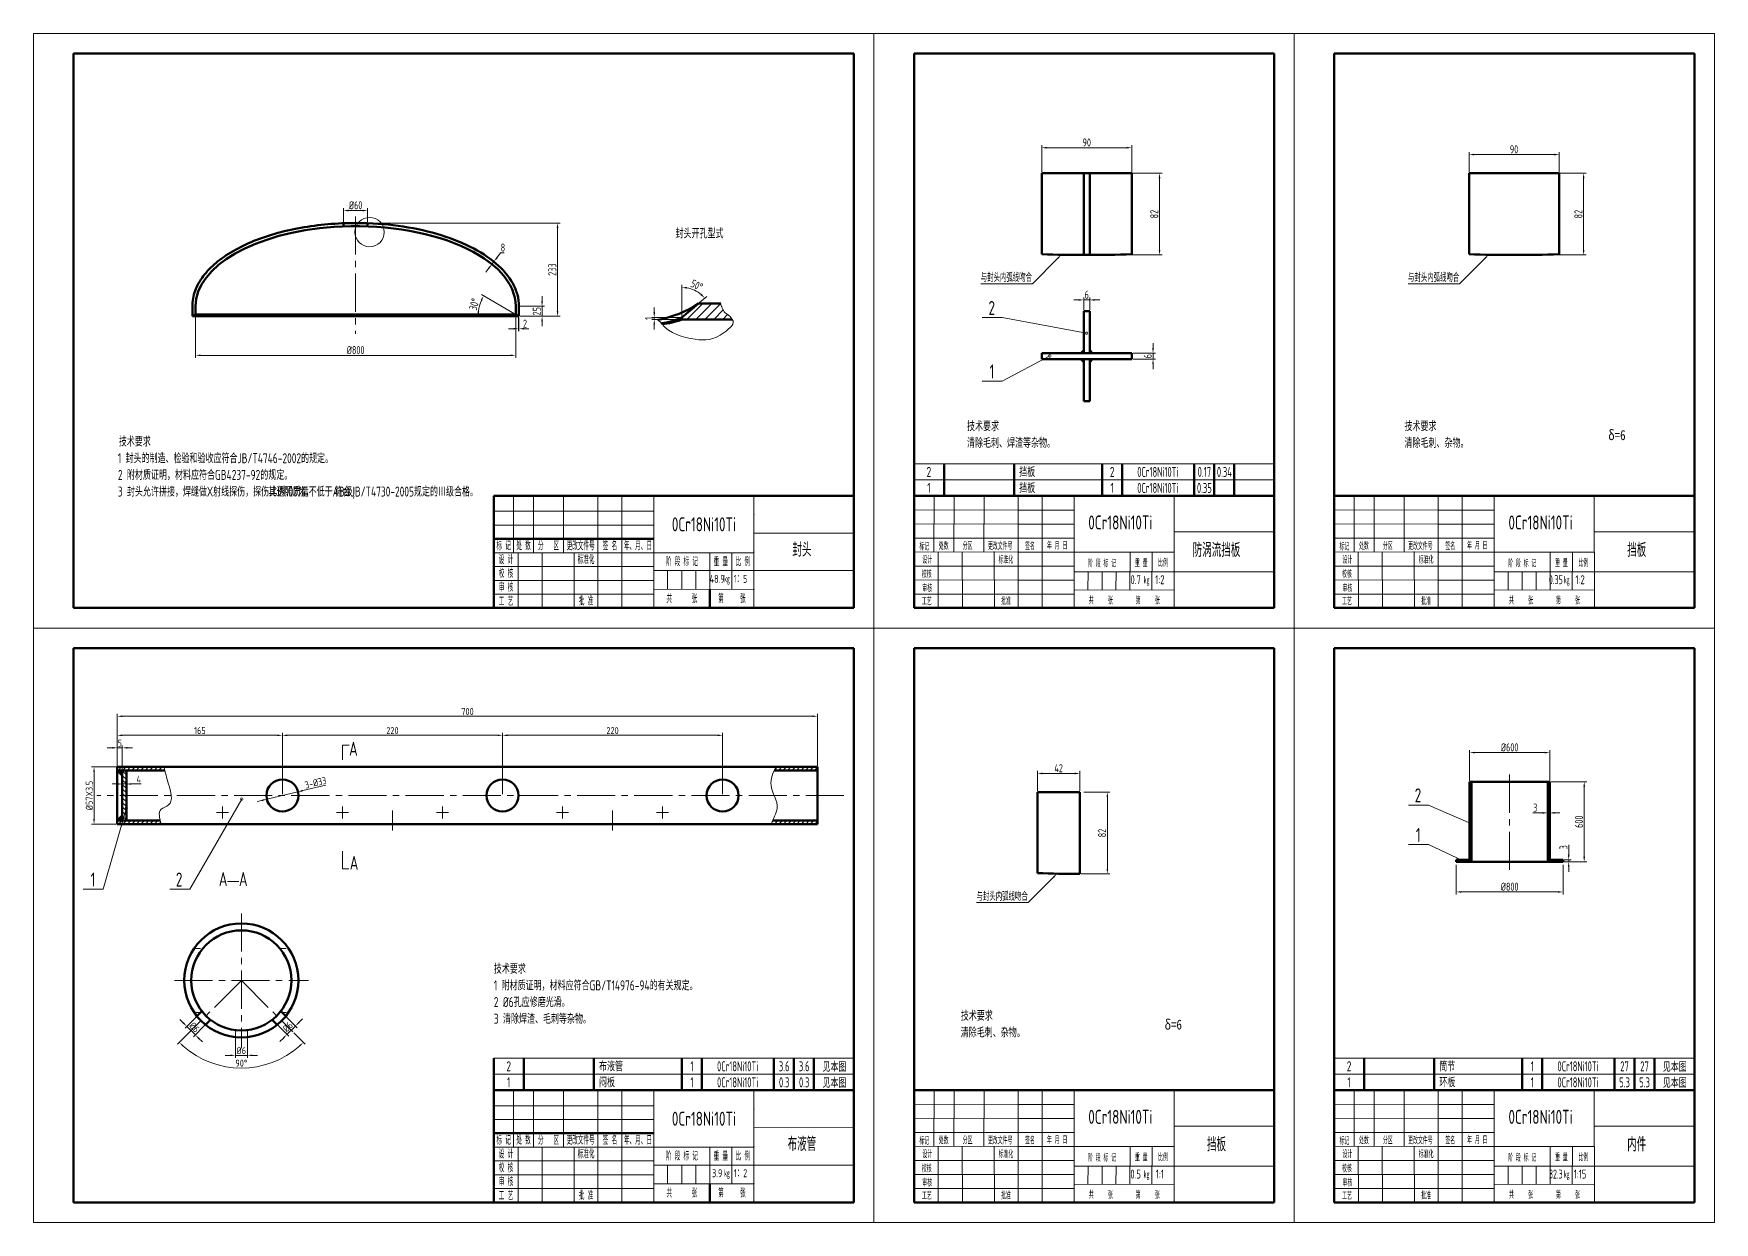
# Model space of a CAD drawing. Header units: millimetres. Extents: x -4783 to 11684, y 6425 to 68023.
# Drawn here: x -1483 to -643, y 7421 to 8015 of the extents above; entities that cross this region are included whole.
import ezdxf
from ezdxf.enums import TextEntityAlignment as Align

# ---------------------------------------------------------------- set-up
doc = ezdxf.new("R2010")
doc.units = ezdxf.units.MM
doc.linetypes.add('CENTER2', pattern=[28.575, 19.05, -3.175, 3.175, -3.175])
doc.linetypes.add('HIDDEN2', pattern=[4.7625, 3.175, -1.5875])
for name, color, linetype, lineweight in [('中心线', 1, 'CENTER2', 15), ('剖面线', 2, 'Continuous', 20), ('尺寸线', 3, 'Continuous', 15), ('细实线', 2, 'Continuous', 15), ('虚线', 5, 'HIDDEN2', 15), ('轮廓', 6, 'Continuous', 50), ('轮廓线', 7, 'Continuous', 50)]:
    doc.layers.add(name, color=color, linetype=linetype, lineweight=lineweight)
doc.styles.add('工程字', font='gbenor.shx', dxfattribs={"width": 0.8, "bigfont": 'gbcbig.shx'})
doc.styles.add('文字3.5', font='SimSun.ttf', dxfattribs={"width": 0.5, "height": 3.5})
doc.styles.add('文字4.0', font='SimSun.ttf', dxfattribs={"width": 0.5, "height": 4})
doc.styles.add('文字5.0', font='SimSun.ttf', dxfattribs={"width": 0.5, "height": 5})

# ---------------------------------------------------------------- blocks, each defined once
blk = doc.blocks.new('A3')
at = {"layer": '细实线'}
for p, q in [((-420, 297), (-420, 0)), ((-420, 297), (0, 297)), ((0, 297), (0, 0)), ((-180.15, 66), (-180.15, 37.6)), ((-170.15, 66), (-170.15, 37.6)), ((-155.23, 37.6), (-155.23, 66)), ((-137.99, 66), (-137.99, 10)), ((-126, 66), (-126, 10)), ((-109.99, 66), (-109.98, 10)), ((-59.99, 66), (-59.98, 10)), ((-190, 58.3), (-109.99, 58.3)), ((-190, 51.4), (-109.99, 51.4)), ((-10, 47.33), (-59.99, 47.32)), ((-190, 37.6), (-59.98, 37.6)), ((-177.82, 37.6), (-177.82, 10)), ((-165.82, 37.6), (-165.82, 10)), ((-149.82, 37.6), (-149.82, 10)), ((-82.07, 37.6), (-82.07, 19.33)), ((-71.07, 37.6), (-71.07, 19.33)), ((-190, 30.7), (-109.98, 30.7)), ((-59.98, 28.67), (-109.98, 28.66)), ((-103.12, 28.66), (-103.12, 19.33)), ((-96.01, 28.66), (-96.01, 19.33)), ((-89.12, 28.66), (-89.12, 19.33)), ((-10, 28.67), (-59.98, 28.67)), ((-190, 23.8), (-109.98, 23.8)), ((-190, 16.9), (-109.98, 16.9)), ((-59.98, 19.33), (-109.98, 19.32)), ((0, 0), (-420, 0))]:
    blk.add_line(p, q, dxfattribs=at)
for p in [(-59.99, 56.67), (-59.99, 47.33), (-10, 47.33), (-59.98, 38), (-59.98, 28.67), (-10, 28.67), (-59.98, 19.33)]:
    blk.add_point(p, dxfattribs=at)
at = {"layer": '轮廓'}
for p, q in [((-190, 66), (-10, 66)), ((-190, 66), (-190, 10)), ((-10, 10), (-10, 66)), ((-190, 44.5), (-109.98, 44.5)), ((-190, 10), (-10, 10))]:
    blk.add_line(p, q, dxfattribs=at)
at = {"layer": '轮廓线'}
for p, q in [((-400, 287), (-400, 10)), ((-400, 287), (-10, 287)), ((-10, 287), (-10, 10)), ((-82.07, 19.33), (-82.07, 10)), ((-10, 10), (-400, 10))]:
    blk.add_line(p, q, dxfattribs=at)
at = {"layer": '细实线', "linetype": 'Continuous', "style": '工程字', "width": 0.8}
for tag, height, p in [('1', 7, (-36.02, 35.64)), ('3', 4, (-78.37, 22.56)), ('4', 4, (-66.7, 22.56)), ('2', 7, (-36.02, 17.15))]:
    blk.add_attdef(tag, text='', height=height, dxfattribs=at).set_placement(p, align=Align.CENTER)
at = {"layer": '轮廓', "char_height": 4, "attachment_point": 5, "style": '文字4.0'}
for s, insert, width in [('标 记', (-185.08, 41.05), 9.8461), ('处 数', (-175.15, 41.05), 10), ('分   区', (-162.69, 41.05), 14.9286), ('更改文件号', (-146.61, 41.05), 17.2367), ('签 名', (-131.99, 41.05), 11.9886), ('年、月、日', (-117.99, 41.05), 16.0167), ('设 计', (-183.91, 34.15), 12.181), ('标准化', (-143.9, 34.15), 11.8301), ('阶 段 标 记', (-96.03, 33.13), 27.9116), ('重 量', (-76.57, 33.13), 11.0002), ('比 例', (-65.53, 33.13), 11.0898), ('校 核', (-183.91, 27.25), 12.181), ('审 核', (-183.91, 20.35), 12.181), ('共      张', (-96.03, 14.66), 27.9082), ('工 艺', (-183.91, 13.45), 12.181), ('批 准', (-143.9, 13.45), 11.8301)]:
    blk.add_mtext(s, dxfattribs=dict(at, insert=insert, width=width))
at = {"layer": '轮廓线', "attachment_point": 5}
for s, insert, char_height, width, style in [('kg', (-73.5, 24), 3.5, 4.8652, '文字3.5'), ('第     张', (-71.02, 14.66), 4, 22.0936, '文字4.0')]:
    blk.add_mtext(s, dxfattribs=dict(at, insert=insert, char_height=char_height, width=width, style=style))
blk = doc.blocks.new('明细表格')
at = {"layer": '细实线'}
for p, q in [((0, 8), (180, 8)), ((180, 0), (0, 0))]:
    blk.add_line(p, q, dxfattribs=at)
at = {"layer": '轮廓'}
for p, q in [((0, 0), (0, 8)), ((15, 0), (15, 8)), ((50, 0), (50, 8)), ((94, 0), (94, 8)), ((104, 0), (104, 8)), ((140, 0), (140, 8)), ((150, 0), (150, 8)), ((160, 0), (160, 8)), ((180, 8), (180, 0))]:
    blk.add_line(p, q, dxfattribs=at)
at = {"layer": '细实线', "color": 2, "style": '工程字'}
for tag, width, p in [('8', 0.8, (7.44, 4)), ('5', 0.8, (99.06, 4)), ('4', 0.6, (121.85, 4)), ('3', 0.7, (145.11, 4)), ('2', 0.7, (155.11, 4)), ('1', 0.8, (170.22, 4))]:
    blk.add_attdef(tag, text='', height=5, dxfattribs=dict(at, width=width)).set_placement(p, align=Align.MIDDLE)
at = {"layer": '细实线', "color": 2, "style": '工程字', "width": 0.8}
for tag, p in [('7', (17.67, 4)), ('6', (52.55, 4))]:
    blk.add_attdef(tag, text='', height=5, dxfattribs=at).set_placement(p, align=Align.MIDDLE_LEFT)
blk = doc.blocks.new('A4')
at = {"layer": '剖面线'}
for p, q in [((-190, 59), (-138, 58.9)), ((-180, 66), (-180.07, 37.98)), ((-170, 65.97), (-170.07, 37.95)), ((-155, 65.94), (-155.07, 37.92)), ((-138.04, 58.9), (-110, 58.9)), ((-138, 66.03), (-137.99, 9.99)), ((-126, 66.03), (-125.99, 9.99)), ((-110, 66.03), (-109.99, 9.99)), ((-60, 66.04), (-59.99, 10)), ((-190.01, 52), (-138.01, 51.9)), ((-138.04, 51.9), (-110, 51.9)), ((-190, 44.9), (-110, 44.9)), ((-10, 48.04), (-60, 48.01)), ((-190.04, 38), (-138.04, 37.9)), ((-178, 38), (-177.85, 10)), ((-166, 38.07), (-165.85, 10.07)), ((-150, 38.15), (-149.85, 10.15)), ((-138.04, 37.9), (-110, 37.9)), ((-110, 37.9), (-59.99, 37.9)), ((-81.99, 38.07), (-82.07, 18.97)), ((-70.99, 38.02), (-71.07, 18.93)), ((-190, 30.9), (-110, 30.9)), ((-59.98, 28.01), (-110, 28.01)), ((-103.03, 28.14), (-103.12, 19.09)), ((-96.04, 28.01), (-96.01, 19.01)), ((-89.04, 28.01), (-89.12, 18.96)), ((-9.99, 28.04), (-59.98, 28.01)), ((-190.07, 24), (-138.07, 23.9)), ((-190, 16.9), (-110, 16.9)), ((-138.04, 23.9), (-110, 23.9)), ((-109.82, 18.97), (-59.99, 19.13))]:
    blk.add_line(p, q, dxfattribs=at)
at = {"layer": '细实线'}
for p, q in [((0, 297), (-210, 297)), ((-210, 297), (-210, 0)), ((0, 0), (0, 297)), ((-210, 0), (0, 0))]:
    blk.add_line(p, q, dxfattribs=at)
at = {"layer": '轮廓'}
for p, q in [((-190, 10), (-190, 78)), ((-10, 78), (-10, 10)), ((-190, 66), (-10, 66.04)), ((-10, 10), (-190, 10))]:
    blk.add_line(p, q, dxfattribs=at)
at = {"layer": '轮廓线'}
for p, q in [((-10, 287), (-190, 287)), ((-190, 287), (-190, 10)), ((-10, 10), (-10, 287)), ((-190, 10), (-10, 10))]:
    blk.add_line(p, q, dxfattribs=at)
at = {"layer": '尺寸线', "style": '工程字', "width": 0.8}
for tag, height, p in [('5', 7, (-86.88, 49.22)), ('1', 7, (-38.82, 35.49)), ('3', 4.5, (-79.24, 21.89)), ('4', 4.5, (-67.13, 21.89))]:
    blk.add_attdef(tag, text='', height=height, dxfattribs=at).set_placement(p, align=Align.CENTER)
at = {"layer": '轮廓', "style": '文字5.0', "width": 0.5}
for s, p in [('标记', (-184.88, 41.05)), ('处数', (-175.18, 41.29)), ('分区 ', (-162.51, 41.29)), ('更改文件号', (-146.94, 41.29)), ('签名', (-132.04, 41.29)), ('年 月 日', (-118.48, 41.51)), ('设计', (-183.41, 34.4)), ('标准化', (-144.05, 34.4)), ('阶 段 标 记', (-96.04, 32.62)), ('重 量', (-76.45, 32.85)), ('比例', (-65.55, 32.85)), ('校核', (-183.63, 27.29)), ('kg', (-73.78, 23.52)), ('审核', (-183.41, 20.18)), ('工艺', (-183.63, 13.74)), ('批准', (-144.05, 13.74)), ('共     张        第     张', (-84.9, 14.06))]:
    blk.add_text(s, height=3.5, dxfattribs=at).set_placement(p, align=Align.MIDDLE)
blk = doc.blocks.new('_DotSmall')
at = {"color": 0, "linetype": 'ByBlock', "const_width": 0.5}
blk.add_lwpolyline([(-0.0625, 0, 1), (0.0625, 0, 1)], format="xyb", close=True, dxfattribs=at)

msp = doc.modelspace()

# ---------------------------------------------------------------- linework, layer by layer
at = {"layer": '中心线'}
for p, q in [((-1322.4457, 7923.7164), (-1322.4457, 7864.9943)), ((-745.7035, 7644.8271), (-745.7035, 7596.8189)), ((-1078.402, 7634.3629), (-1451.8151, 7634.3629)), ((-1389.0531, 7628.8618), (-1389.0531, 7622.8338)), ((-1329.0531, 7628.8618), (-1329.0531, 7622.8338)), ((-1279.0531, 7628.8618), (-1279.0531, 7622.8338)), ((-1219.0531, 7628.8618), (-1219.0531, 7622.8338)), ((-1169.0531, 7628.8618), (-1169.0531, 7622.8338)), ((-1392.0672, 7625.8478), (-1386.0391, 7625.8478)), ((-1326.0391, 7625.8478), (-1332.0672, 7625.8478)), ((-1304.0531, 7626.8629), (-1304.0531, 7616.8629)), ((-1282.0672, 7625.8478), (-1276.0391, 7625.8478)), ((-1216.0391, 7625.8478), (-1222.0672, 7625.8478)), ((-1194.0531, 7626.8629), (-1194.0531, 7616.8629)), ((-1172.0672, 7625.8478), (-1166.0391, 7625.8478)), ((-1379.5785, 7575.4511), (-1379.5785, 7508.4795)), ((-1413.0644, 7541.9653), (-1346.0927, 7541.9653)), ((-1379.5785, 7541.9653), (-1403.246, 7518.2978)), ((-1379.5785, 7541.9653), (-1353.8663, 7516.2531))]:
    msp.add_line(p, q, dxfattribs=at)
at = {"layer": '剖面线'}
for p, q in [((-959.9127, 7855.4023), (-959.9531, 7855.4427)), ((-959.4636, 7855.4023), (-959.7285, 7855.6672)), ((-959.6171, 7855.4023), (-958.5632, 7856.4562)), ((-959.0146, 7855.4023), (-959.504, 7855.8917)), ((-958.5656, 7855.4023), (-959.2795, 7856.1162)), ((-959.1681, 7855.4023), (-958.5632, 7856.0072)), ((-958.5632, 7855.8489), (-959.055, 7856.3407)), ((-958.5632, 7856.2979), (-958.8305, 7856.5652)), ((-958.7191, 7855.4023), (-958.5632, 7855.5582)), ((-958.5632, 7856.7469), (-958.606, 7856.7898)), ((-955.5632, 7856.7622), (-955.5279, 7856.7974)), ((-955.5632, 7856.3132), (-955.3034, 7856.5729)), ((-954.5245, 7855.4023), (-955.5632, 7856.441)), ((-955.5632, 7855.8641), (-955.0789, 7856.3484)), ((-955.5632, 7855.4151), (-954.8544, 7856.1239)), ((-954.9735, 7855.4023), (-955.5632, 7855.992)), ((-955.4225, 7855.4023), (-955.5632, 7855.5429)), ((-955.127, 7855.4023), (-954.6299, 7855.8994)), ((-954.678, 7855.4023), (-954.4054, 7855.6749)), ((-954.2289, 7855.4023), (-954.1809, 7855.4504)), ((-959.9582, 7852.3671), (-959.923, 7852.4023)), ((-959.7337, 7852.1426), (-959.474, 7852.4023)), ((-958.5632, 7851.3587), (-959.6067, 7852.4023)), ((-959.5092, 7851.9181), (-959.025, 7852.4023)), ((-959.2847, 7851.6936), (-958.576, 7852.4023)), ((-958.5632, 7851.8078), (-959.1577, 7852.4023)), ((-959.0602, 7851.4691), (-958.5632, 7851.9661)), ((-958.8357, 7851.2446), (-958.5632, 7851.5171)), ((-958.5632, 7852.2568), (-958.7087, 7852.4023)), ((-958.6112, 7851.0201), (-958.5632, 7851.0681)), ((-955.5632, 7852.272), (-955.4329, 7852.4023)), ((-955.5632, 7851.823), (-954.9839, 7852.4023)), ((-955.5632, 7851.374), (-954.5349, 7852.4023)), ((-954.8492, 7851.6859), (-955.5632, 7852.3999)), ((-955.0737, 7851.4614), (-955.5632, 7851.9508)), ((-955.2983, 7851.2369), (-955.5632, 7851.5018)), ((-955.5228, 7851.0124), (-955.5632, 7851.0528)), ((-954.6247, 7851.9104), (-955.1166, 7852.4023)), ((-954.4002, 7852.135), (-954.6676, 7852.4023)), ((-954.1757, 7852.3595), (-954.2186, 7852.4023))]:
    msp.add_line(p, q, dxfattribs=at)
at = {"layer": '尺寸线'}
for p, q in [((-979.5632, 7945.9154), (-979.5632, 7959.2985)), ((-977.0632, 7958.0485), (-937.0632, 7958.0485)), ((-934.5632, 7945.9154), (-934.5632, 7959.2985)), ((-766.0197, 7945.9154), (-766.0197, 7955.8698)), ((-721.0197, 7945.9157), (-721.0197, 7955.8698)), ((-763.5197, 7954.6198), (-723.5197, 7954.6198)), ((-956.4382, 7945.2904), (-919.4375, 7945.2904)), ((-920.6875, 7906.9474), (-920.6875, 7942.7904)), ((-742.8949, 7945.2904), (-707.4879, 7945.2904)), ((-708.7379, 7906.9474), (-708.7379, 7942.7904)), ((-1328.4457, 7920.934), (-1328.4457, 7927.9139)), ((-1325.9457, 7926.6639), (-1318.9457, 7926.6639)), ((-1316.4457, 7920.9437), (-1316.4457, 7927.9139)), ((-1321.8207, 7920.4304), (-1220.2902, 7920.4304)), ((-1221.5402, 7876.3304), (-1221.5402, 7917.9304)), ((-1251.8551, 7903.0942), (-1249.9809, 7905.5361)), ((-1249.9809, 7905.5361), (-1248.2892, 7905.5361)), ((-956.4416, 7904.4474), (-919.4375, 7904.4474)), ((-742.8945, 7904.4474), (-707.4879, 7904.4474)), ((-1255.8736, 7897.8585), (-1257.3957, 7895.8753)), ((-1254.3514, 7899.8417), (-1253.3772, 7901.111)), ((-1254.3514, 7899.8417), (-1253.3598, 7899.0807)), ((-1253.3772, 7901.111), (-1252.3856, 7900.35)), ((-1159.4487, 7873.8587), (-1159.4487, 7889.4902)), ((-1242.987, 7875.0667), (-1259.585, 7884.6495)), ((-1229.2864, 7881.3304), (-1229.2864, 7883.8304)), ((-1156.9766, 7872.2337), (-1148.9766, 7880.2337)), ((-1152.4865, 7872.2337), (-1144.4865, 7880.2337)), ((-1150.6277, 7880.6354), (-1146.9955, 7883.6832)), ((-1147.9964, 7872.2337), (-1139.9964, 7880.2337)), ((-961.0632, 7881.9884), (-963.5632, 7881.9884)), ((-958.5632, 7877.0273), (-958.5632, 7883.2384)), ((-958.5632, 7881.9884), (-955.5632, 7881.9884)), ((-955.5632, 7877.0273), (-955.5632, 7883.2384)), ((-953.0632, 7881.9884), (-950.5632, 7881.9884)), ((-1402.4457, 7874.1292), (-1402.4457, 7853.0539)), ((-1242.4457, 7874.1292), (-1242.4457, 7853.0539)), ((-1241.0457, 7873.2054), (-1241.0457, 7866.3518)), ((-1240.8457, 7873.2054), (-1240.8457, 7866.3518)), ((-1240.2207, 7878.8304), (-1228.0364, 7878.8304)), ((-1240.2207, 7873.8304), (-1220.2902, 7873.8304)), ((-1240.2207, 7873.8304), (-1228.0364, 7873.8304)), ((-1229.2864, 7873.8304), (-1229.2864, 7878.8304)), ((-1229.2864, 7871.3304), (-1229.2864, 7868.8304)), ((-1160.0737, 7873.2337), (-1174.4691, 7873.2337)), ((-1160.0737, 7872.2337), (-1174.4691, 7872.2337)), ((-1173.2191, 7875.7337), (-1173.2191, 7878.2337)), ((-1173.2191, 7872.2337), (-1173.2191, 7873.2337)), ((-1143.5062, 7872.2337), (-1138.7761, 7876.9638)), ((-1139.0161, 7872.2337), (-1136.5559, 7874.6939)), ((-1134.526, 7872.2337), (-1134.4015, 7872.3582)), ((-1243.5457, 7867.6018), (-1246.0457, 7867.6018)), ((-1240.8457, 7867.6018), (-1241.0457, 7867.6018)), ((-1238.3457, 7867.6018), (-1235.8457, 7867.6018)), ((-1173.2191, 7869.7337), (-1173.2191, 7867.2337)), ((-1399.9457, 7854.3039), (-1244.9457, 7854.3039)), ((-933.9372, 7855.4023), (-922.6837, 7855.4023)), ((-923.9337, 7857.9023), (-923.9337, 7860.4023)), ((-923.9337, 7852.4023), (-923.9337, 7855.4023)), ((-933.9372, 7852.4023), (-922.6837, 7852.4023)), ((-923.9337, 7849.9023), (-923.9337, 7847.4023)), ((-1441.5531, 7649.2379), (-1441.5531, 7675.2141)), ((-1439.0531, 7673.9641), (-1094.0531, 7673.9641)), ((-1091.5531, 7649.2379), (-1091.5531, 7675.2141)), ((-1441.5531, 7649.2379), (-1441.5531, 7665.6809)), ((-1439.0531, 7664.4309), (-1361.5531, 7664.4309)), ((-1359.0531, 7634.9879), (-1359.0531, 7665.6809)), ((-1359.0531, 7634.9879), (-1359.0531, 7665.6809)), ((-1356.5531, 7664.4309), (-1251.5531, 7664.4309)), ((-1249.0531, 7634.9879), (-1249.0531, 7665.6809)), ((-1249.0531, 7634.9879), (-1249.0531, 7665.6809)), ((-1246.5531, 7664.4309), (-1141.5531, 7664.4309)), ((-1139.0531, 7634.9879), (-1139.0531, 7665.6809)), ((-1444.0531, 7658.1815), (-1446.5531, 7658.1815)), ((-1441.5531, 7647.4879), (-1441.5531, 7659.4315)), ((-1441.5531, 7658.1815), (-1439.0531, 7658.1815)), ((-1439.0531, 7647.4879), (-1439.0531, 7659.4315)), ((-1436.5531, 7658.1815), (-1434.0531, 7658.1815)), ((-1329.0531, 7659.5682), (-1325.6767, 7659.5682)), ((-1329.0531, 7659.5682), (-1329.0531, 7652.1746)), ((-765.7035, 7641.8939), (-765.7035, 7657.0523)), ((-763.2035, 7655.8023), (-728.2035, 7655.8023)), ((-725.7035, 7641.8939), (-725.7035, 7657.0523)), ((-1442.1781, 7648.6129), (-1454.4308, 7648.6129)), ((-1453.1808, 7622.6129), (-1453.1808, 7646.1129)), ((-981.6859, 7636.6617), (-981.6859, 7646.6161)), ((-979.1859, 7645.3661), (-963.0611, 7645.3661)), ((-960.5611, 7636.6617), (-960.5611, 7646.6161)), ((-1441.5531, 7640.1182), (-1444.0531, 7640.1182)), ((-1439.0531, 7641.0401), (-1439.0531, 7638.8682)), ((-1439.0531, 7640.1182), (-1437.0531, 7640.1182)), ((-1437.0531, 7641.0401), (-1437.0531, 7638.8682)), ((-1434.5531, 7640.1182), (-1429.6365, 7640.1182)), ((-1366.8343, 7632.5043), (-1351.272, 7636.2215)), ((-1337.3828, 7639.5391), (-1348.8405, 7636.8023)), ((-958.5611, 7636.0367), (-945.5148, 7636.0367)), ((-725.0785, 7641.2689), (-707.205, 7641.2689)), ((-708.455, 7603.7689), (-708.455, 7638.7689)), ((-1369.2658, 7631.9235), (-1371.6974, 7631.3426)), ((-946.7648, 7597.695), (-946.7648, 7633.5367)), ((-1442.1781, 7620.1129), (-1454.4308, 7620.1129)), ((-729.2035, 7625.6747), (-734.1306, 7625.6747)), ((-726.7035, 7626.2997), (-726.7035, 7626.9247)), ((-725.7035, 7625.6747), (-726.7035, 7625.6747)), ((-725.7035, 7626.2997), (-725.7035, 7626.9247)), ((-723.2035, 7625.6747), (-720.7035, 7625.6747)), ((-1329.0531, 7606.5316), (-1329.0531, 7597.7756)), ((-718.4118, 7602.2689), (-714.9529, 7602.2689)), ((-716.2029, 7604.7689), (-716.2029, 7609.696)), ((-716.2029, 7601.2689), (-716.2029, 7602.2689)), ((-1329.0531, 7597.7756), (-1325.8177, 7597.7756)), ((-959.927, 7595.195), (-945.5148, 7595.195)), ((-772.3701, 7599.6439), (-772.3701, 7584.929)), ((-719.0368, 7599.6439), (-719.0368, 7584.929)), ((-718.4118, 7601.2689), (-714.9529, 7601.2689)), ((-718.4118, 7601.2689), (-707.205, 7601.2689)), ((-716.2029, 7598.7689), (-716.2029, 7596.2689)), ((-1386.475, 7591.4111), (-1380.8883, 7591.4111)), ((-769.8701, 7586.179), (-721.5368, 7586.179)), ((-1408.5764, 7520.7456), (-1410.3442, 7522.5134)), ((-1402.1824, 7523.6041), (-1407.6925, 7518.094)), ((-1402.566, 7514.7352), (-1406.8086, 7518.9779)), ((-1397.9397, 7519.3615), (-1403.4499, 7513.8513)), ((-1361.2173, 7519.3615), (-1355.9169, 7514.061)), ((-1356.9747, 7523.6041), (-1351.6743, 7518.3037)), ((-1356.8008, 7514.9449), (-1352.5581, 7519.1876)), ((-1350.7904, 7520.9553), (-1349.0226, 7522.7231)), ((-1403.688, 7517.8559), (-1411.4373, 7510.1066)), ((-1400.7982, 7512.9675), (-1399.0305, 7511.1997)), ((-1382.5785, 7512.9987), (-1382.5785, 7503.2796)), ((-1376.5785, 7512.9987), (-1376.5785, 7503.2796)), ((-1358.5685, 7513.1772), (-1360.3363, 7511.4094)), ((-1353.4244, 7515.8112), (-1347.7198, 7510.1066)), ((-1385.0785, 7504.5296), (-1387.5785, 7504.5296)), ((-1382.5785, 7504.5296), (-1376.5785, 7504.5296)), ((-1374.0785, 7504.5296), (-1371.5785, 7504.5296))]:
    msp.add_line(p, q, dxfattribs=at)
for points in [[(-971.5525, 7902.7976), (-984.2471, 7890.103), (-991.0131, 7890.103), (-1010.0264, 7890.103)], [(-758.009, 7902.7976), (-770.7036, 7890.103), (-777.4697, 7890.103), (-796.4829, 7890.103)], [(-957.2112, 7865.3757), (-999.2774, 7873.1686), (-1009.2774, 7873.1686)], [(-975.5391, 7853.9752), (-999.2774, 7841.4342), (-1009.2774, 7841.4342)], [(-1437.0531, 7628.1195), (-1448.5771, 7587.5548), (-1458.5771, 7587.5548)], [(-1379.4126, 7632.5595), (-1405.3961, 7587.5548), (-1415.3961, 7587.5548)], [(-765.131, 7620.3923), (-786.2588, 7629.6049), (-796.2588, 7629.6049)], [(-768.9758, 7601.7768), (-786.2588, 7609.799), (-796.2588, 7609.799)], [(-973.6752, 7593.5439), (-986.3698, 7580.8493), (-993.1358, 7580.8493), (-1012.1491, 7580.8493)]]:
    msp.add_lwpolyline(points, dxfattribs=at)
msp.add_circle((-1315.4579, 7915.9068), 7.3258, dxfattribs=at)
for centre, radius, start, end in [((-1159.4487, 7873.2337), 15.0066, 49.5561858, 80.4438142), ((-1240.8457, 7873.8304), 20.3882, 157.0300204, 172.9699796), ((-1379.5785, 7541.9653), 43.805, 228.2703753, 311.7296247)]:
    msp.add_arc(centre, radius, start, end, dxfattribs=at)
for points, start_tangent, end_tangent in [([(-1139.9641, 7880.2337), (-1139.2209, 7877.8928), (-1137.815, 7875.5837), (-1135.7503, 7874.1207), (-1134.3292, 7872.2337)], (0, -1), (0.5, -0.8660254)), ([(-1171.3603, 7872.0615), (-1170.4628, 7871.1576), (-1169.3891, 7869.9695), (-1152.7788, 7862.3103), (-1138.2795, 7865.6734), (-1134.3292, 7872.2337)], (0.17364818, -0.98480775), (-0.76604444, 0.64278761))]:
    msp.add_spline(points, degree=3, dxfattribs=dict(at, start_tangent=start_tangent, end_tangent=end_tangent))
for points in [[(-977.0632, 7958.4651), (-977.0632, 7957.6318), (-979.5632, 7958.0485)], [(-937.0632, 7958.4651), (-937.0632, 7957.6318), (-934.5632, 7958.0485)], [(-763.5197, 7955.0365), (-763.5197, 7954.2032), (-766.0197, 7954.6198)], [(-723.5197, 7955.0365), (-723.5197, 7954.2032), (-721.0197, 7954.6198)], [(-921.1041, 7942.7904), (-920.2708, 7942.7904), (-920.6875, 7945.2904)], [(-709.1545, 7942.7904), (-708.3212, 7942.7904), (-708.7379, 7945.2904)], [(-1325.9457, 7927.0806), (-1325.9457, 7926.2472), (-1328.4457, 7926.6639)], [(-1318.9457, 7927.0806), (-1318.9457, 7926.2472), (-1316.4457, 7926.6639)], [(-1221.9569, 7917.9304), (-1221.1236, 7917.9304), (-1221.5402, 7920.4304)], [(-971.8471, 7903.0923), (-969.7847, 7904.5654), (-971.2579, 7902.503)], [(-921.1041, 7906.9474), (-920.2708, 7906.9474), (-920.6875, 7904.4474)], [(-758.3036, 7903.0923), (-756.2413, 7904.5654), (-757.7144, 7902.503)], [(-709.1545, 7906.9474), (-708.3212, 7906.9474), (-708.7379, 7904.4474)], [(-1256.2041, 7898.1122), (-1255.5431, 7897.6048), (-1254.3514, 7899.8417)], [(-1252.1856, 7903.3479), (-1251.5245, 7902.8405), (-1253.3772, 7901.111)], [(-1156.9921, 7887.6168), (-1156.9227, 7888.4472), (-1159.4487, 7888.2402)], [(-1259.9903, 7881.9727), (-1259.2444, 7881.6011), (-1258.5024, 7884.0245)], [(-1229.7031, 7881.3304), (-1228.8697, 7881.3304), (-1229.2864, 7878.8304)], [(-1149.4182, 7884.9478), (-1150.0097, 7884.3608), (-1147.953, 7882.8797)], [(-961.0632, 7882.4051), (-961.0632, 7881.5718), (-958.5632, 7881.9884)], [(-953.0632, 7882.4051), (-953.0632, 7881.5718), (-955.5632, 7881.9884)], [(-1260.6648, 7876.3002), (-1261.4965, 7876.3513), (-1261.2339, 7873.8304)], [(-1229.7031, 7871.3304), (-1228.8697, 7871.3304), (-1229.2864, 7873.8304)], [(-1221.9569, 7876.3304), (-1221.1236, 7876.3304), (-1221.5402, 7873.8304)], [(-1173.6357, 7875.7337), (-1172.8024, 7875.7337), (-1173.2191, 7873.2337)], [(-1173.6357, 7869.7337), (-1172.8024, 7869.7337), (-1173.2191, 7872.2337)], [(-1243.5457, 7868.0184), (-1243.5457, 7867.1851), (-1241.0457, 7867.6018)], [(-1238.3457, 7868.0184), (-1238.3457, 7867.1851), (-1240.8457, 7867.6018)], [(-1399.9457, 7854.7206), (-1399.9457, 7853.8873), (-1402.4457, 7854.3039)], [(-1244.9457, 7854.7206), (-1244.9457, 7853.8873), (-1242.4457, 7854.3039)], [(-924.3504, 7857.9023), (-923.517, 7857.9023), (-923.9337, 7855.4023)], [(-924.3504, 7849.9023), (-923.517, 7849.9023), (-923.9337, 7852.4023)], [(-1439.0531, 7674.3807), (-1439.0531, 7673.5474), (-1441.5531, 7673.9641)], [(-1094.0531, 7674.3807), (-1094.0531, 7673.5474), (-1091.5531, 7673.9641)], [(-1439.0531, 7664.8475), (-1439.0531, 7664.0142), (-1441.5531, 7664.4309)], [(-1361.5531, 7664.8475), (-1361.5531, 7664.0142), (-1359.0531, 7664.4309)], [(-1356.5531, 7664.8475), (-1356.5531, 7664.0142), (-1359.0531, 7664.4309)], [(-1251.5531, 7664.8475), (-1251.5531, 7664.0142), (-1249.0531, 7664.4309)], [(-1246.5531, 7664.8475), (-1246.5531, 7664.0142), (-1249.0531, 7664.4309)], [(-1141.5531, 7664.8475), (-1141.5531, 7664.0142), (-1139.0531, 7664.4309)], [(-1444.0531, 7658.5982), (-1444.0531, 7657.7649), (-1441.5531, 7658.1815)], [(-1436.5531, 7658.5982), (-1436.5531, 7657.7649), (-1439.0531, 7658.1815)], [(-763.2035, 7656.219), (-763.2035, 7655.3857), (-765.7035, 7655.8023)], [(-728.2035, 7656.219), (-728.2035, 7655.3857), (-725.7035, 7655.8023)], [(-1453.5974, 7646.1129), (-1452.7641, 7646.1129), (-1453.1808, 7648.6129)], [(-979.1859, 7645.7828), (-979.1859, 7644.9495), (-981.6859, 7645.3661)], [(-963.0611, 7645.7828), (-963.0611, 7644.9495), (-960.5611, 7645.3661)], [(-1441.5531, 7640.5349), (-1441.5531, 7639.7016), (-1439.0531, 7640.1182)], [(-1434.5531, 7640.5349), (-1434.5531, 7639.7016), (-1437.0531, 7640.1182)], [(-1348.9373, 7637.2076), (-1348.7436, 7636.397), (-1351.272, 7636.2215)], [(-947.1815, 7633.5367), (-946.3481, 7633.5367), (-946.7648, 7636.0367)], [(-708.8716, 7638.7689), (-708.0383, 7638.7689), (-708.455, 7641.2689)], [(-1369.3626, 7632.3287), (-1369.169, 7631.5182), (-1366.8343, 7632.5043)], [(-1453.5974, 7622.6129), (-1452.7641, 7622.6129), (-1453.1808, 7620.1129)], [(-729.2035, 7626.0914), (-729.2035, 7625.258), (-726.7035, 7625.6747)], [(-723.2035, 7626.0914), (-723.2035, 7625.258), (-725.7035, 7625.6747)], [(-716.6196, 7604.7689), (-715.7863, 7604.7689), (-716.2029, 7602.2689)], [(-708.8716, 7603.7689), (-708.0383, 7603.7689), (-708.455, 7601.2689)], [(-973.9698, 7593.8385), (-971.9074, 7595.3117), (-973.3806, 7593.2493)], [(-947.1815, 7597.695), (-946.3481, 7597.695), (-946.7648, 7595.195)], [(-716.6196, 7598.7689), (-715.7863, 7598.7689), (-716.2029, 7601.2689)], [(-769.8701, 7586.5957), (-769.8701, 7585.7623), (-772.3701, 7586.179)], [(-721.5368, 7586.5957), (-721.5368, 7585.7623), (-719.0368, 7586.179)], [(-1408.2818, 7521.0403), (-1408.871, 7520.451), (-1406.8086, 7518.9779)], [(-1351.085, 7521.25), (-1350.4957, 7520.6607), (-1352.5581, 7519.1876)], [(-1409.022, 7508.971), (-1408.4498, 7509.5768), (-1410.5534, 7510.9905)], [(-1400.5036, 7513.2621), (-1401.0929, 7512.6728), (-1402.566, 7514.7352)], [(-1358.8632, 7513.4718), (-1358.2739, 7512.8825), (-1356.8008, 7514.9449)], [(-1350.7073, 7509.5768), (-1350.1351, 7508.971), (-1348.6037, 7510.9905)], [(-1385.0785, 7504.9462), (-1385.0785, 7504.1129), (-1382.5785, 7504.5296)], [(-1374.0785, 7504.9462), (-1374.0785, 7504.1129), (-1376.5785, 7504.5296)]]:
    msp.add_solid(points, dxfattribs=at)
at = {"layer": '细实线'}
for p, q in [((-1439.0531, 7644.4101), (-1441.5059, 7646.8629)), ((-1441.358, 7646.6612), (-1441.1563, 7646.8629)), ((-1441.1563, 7646.8629), (-1439.4063, 7648.6129)), ((-1441.1371, 7646.4331), (-1440.7073, 7646.8629)), ((-1439.0531, 7644.8591), (-1441.0569, 7646.8629)), ((-1440.9163, 7646.2049), (-1440.2583, 7646.8629)), ((-1440.6954, 7645.9767), (-1439.8093, 7646.8629)), ((-1439.0531, 7645.3082), (-1440.6079, 7646.8629)), ((-1440.4746, 7645.7486), (-1439.3603, 7646.8629)), ((-1440.2537, 7645.5204), (-1439.0531, 7646.721)), ((-1439.0531, 7645.7572), (-1440.1589, 7646.8629)), ((-1440.0329, 7645.2923), (-1439.0531, 7646.272)), ((-1439.812, 7645.0641), (-1439.0531, 7645.823)), ((-1439.0531, 7646.2062), (-1439.7099, 7646.8629)), ((-1439.5912, 7644.8359), (-1439.0531, 7645.3739)), ((-1439.3703, 7644.6078), (-1439.0531, 7644.9249)), ((-1439.0531, 7646.6552), (-1439.2608, 7646.8629)), ((-1439.1495, 7644.3796), (-1439.0531, 7644.4759)), ((-1437.0531, 7644.6552), (-1439.0531, 7646.6552)), ((-1437.0531, 7642.4101), (-1439.0531, 7644.4101)), ((-1438.9112, 7646.8629), (-1437.1612, 7648.6129)), ((-1436.6662, 7646.8629), (-1434.9162, 7648.6129)), ((-1434.4211, 7646.8629), (-1432.6711, 7648.6129)), ((-1432.176, 7646.8629), (-1430.426, 7648.6129)), ((-1429.931, 7646.8629), (-1428.181, 7648.6129)), ((-1427.6859, 7646.8629), (-1425.9359, 7648.6129)), ((-1425.4409, 7646.8629), (-1423.6909, 7648.6129)), ((-1423.1958, 7646.8629), (-1421.4458, 7648.6129)), ((-1420.9507, 7646.8629), (-1419.2007, 7648.6129)), ((-1418.7057, 7646.8629), (-1417.999, 7647.5695)), ((-1113.1768, 7647.0631), (-1111.627, 7648.6129)), ((-1111.1319, 7646.8629), (-1109.3819, 7648.6129)), ((-1108.8868, 7646.8629), (-1107.1368, 7648.6129)), ((-1106.6418, 7646.8629), (-1104.8918, 7648.6129)), ((-1104.3967, 7646.8629), (-1102.6467, 7648.6129)), ((-1102.1516, 7646.8629), (-1100.4016, 7648.6129)), ((-1099.9066, 7646.8629), (-1098.1566, 7648.6129)), ((-1097.6615, 7646.8629), (-1095.9115, 7648.6129)), ((-1095.4164, 7646.8629), (-1093.6664, 7648.6129)), ((-1093.1714, 7646.8629), (-1091.5531, 7648.4811)), ((-1437.0531, 7640.1651), (-1439.0531, 7642.1651)), ((-1437.0531, 7637.92), (-1439.0531, 7639.92)), ((-1437.0531, 7635.6749), (-1439.0531, 7637.6749)), ((-1437.9862, 7634.3629), (-1439.0531, 7635.4299)), ((-1437.0531, 7631.1848), (-1439.0531, 7633.1848)), ((-1437.0531, 7628.9397), (-1439.0531, 7630.9397)), ((-1437.0531, 7626.6947), (-1439.0531, 7628.6947)), ((-1437.0531, 7633.4299), (-1437.9862, 7634.3629)), ((-1441.5531, 7621.7703), (-1441.4606, 7621.8629)), ((-1441.4606, 7621.8629), (-1439.0531, 7624.2703)), ((-1441.2016, 7621.8629), (-1441.3802, 7622.0415)), ((-1440.7526, 7621.8629), (-1441.1594, 7622.2697)), ((-1441.0116, 7621.8629), (-1439.0531, 7623.8213)), ((-1440.9655, 7620.1129), (-1439.2155, 7621.8629)), ((-1440.3036, 7621.8629), (-1440.9385, 7622.4978)), ((-1439.8546, 7621.8629), (-1440.7177, 7622.726)), ((-1440.5626, 7621.8629), (-1439.0531, 7623.3723)), ((-1439.4056, 7621.8629), (-1440.4968, 7622.9542)), ((-1439.0531, 7621.9595), (-1440.276, 7623.1823)), ((-1440.1136, 7621.8629), (-1439.0531, 7622.9233)), ((-1439.0531, 7622.4085), (-1440.0551, 7623.4105)), ((-1439.0531, 7622.8575), (-1439.8343, 7623.6387)), ((-1439.6645, 7621.8629), (-1439.0531, 7622.4743)), ((-1439.0531, 7623.3065), (-1439.6134, 7623.8668)), ((-1439.0531, 7623.7555), (-1439.3926, 7624.095)), ((-1439.2155, 7621.8629), (-1439.0531, 7622.0253)), ((-1439.0531, 7624.2046), (-1439.1717, 7624.3231)), ((-1437.0531, 7624.4496), (-1439.0531, 7626.4496)), ((-1437.0531, 7622.2046), (-1439.0531, 7624.2046)), ((-1438.9566, 7621.8629), (-1439.0531, 7621.9595)), ((-1438.7205, 7620.1129), (-1436.9705, 7621.8629)), ((-1436.4754, 7620.1129), (-1434.7254, 7621.8629)), ((-1434.2303, 7620.1129), (-1432.4803, 7621.8629)), ((-1431.9853, 7620.1129), (-1430.2353, 7621.8629)), ((-1429.7402, 7620.1129), (-1427.9902, 7621.8629)), ((-1427.4952, 7620.1129), (-1425.7452, 7621.8629)), ((-1425.2501, 7620.1129), (-1423.5001, 7621.8629)), ((-1423.005, 7620.1129), (-1421.255, 7621.8629)), ((-1420.76, 7620.1129), (-1419.8908, 7620.982)), ((-1114.3232, 7621.221), (-1113.6813, 7621.8629)), ((-1113.1862, 7620.1129), (-1111.4362, 7621.8629)), ((-1110.9411, 7620.1129), (-1109.1911, 7621.8629)), ((-1108.6961, 7620.1129), (-1106.9461, 7621.8629)), ((-1106.451, 7620.1129), (-1104.701, 7621.8629)), ((-1104.2059, 7620.1129), (-1102.4559, 7621.8629)), ((-1101.9609, 7620.1129), (-1100.2109, 7621.8629)), ((-1099.7158, 7620.1129), (-1097.9658, 7621.8629)), ((-1097.4707, 7620.1129), (-1095.7207, 7621.8629)), ((-1095.2257, 7620.1129), (-1093.4757, 7621.8629)), ((-1092.9806, 7620.1129), (-1091.5531, 7621.5404))]:
    msp.add_line(p, q, dxfattribs=at)
at = {"layer": '细实线', "end_tangent": (0.25881905, -0.96592583)}
msp.add_spline([(-1418.2646, 7648.6129), (-1415.9803, 7640.0878), (-1415.9803, 7629.6218), (-1419.6602, 7627.4972), (-1419.6602, 7620.1129)], degree=3, dxfattribs=at)
at = {"layer": '细实线', "start_tangent": (-0.5, -0.8660254), "end_tangent": (-0.25881905, -0.96592583)}
msp.add_spline([(-1112.3513, 7648.6129), (-1114.8138, 7639.4227), (-1111.7562, 7628.0115), (-1114.6833, 7620.1129)], degree=3, dxfattribs=at)
at = {"layer": '虚线'}
for p, q in [((-1403.1635, 7557.9653), (-1398.7879, 7557.9653)), ((-1360.3692, 7557.9653), (-1355.9936, 7557.9653)), ((-1403.1635, 7525.9653), (-1398.7879, 7525.9653)), ((-1360.3692, 7525.9653), (-1355.9936, 7525.9653)), ((-1382.5785, 7517.146), (-1382.5785, 7513.6237)), ((-1376.5785, 7517.146), (-1376.5785, 7513.6237))]:
    msp.add_line(p, q, dxfattribs=at)
at = {"layer": '轮廓线'}
for p, q in [((-957.0632, 7945.2904), (-979.5632, 7945.2904)), ((-979.5632, 7945.2904), (-979.5632, 7904.8167)), ((-958.5632, 7945.2904), (-958.5632, 7904.4474)), ((-957.0632, 7945.2904), (-934.5632, 7945.2907)), ((-955.5632, 7945.2905), (-955.5627, 7904.4474)), ((-934.5632, 7945.2907), (-934.5627, 7904.8169)), ((-743.5197, 7945.2904), (-766.0197, 7945.2904)), ((-766.0197, 7945.2904), (-766.0197, 7904.8167)), ((-743.5197, 7945.2904), (-721.0197, 7945.2907)), ((-721.0197, 7945.2907), (-721.0193, 7904.8169)), ((-1328.4457, 7918.7178), (-1328.4457, 7920.3187)), ((-1316.4457, 7918.7178), (-1316.4457, 7920.3187)), ((-1159.4487, 7873.2337), (-1151.1065, 7880.2337)), ((-1151.1065, 7880.2337), (-1139.9641, 7880.2337)), ((-1404.0457, 7878.8304), (-1404.0457, 7873.8304)), ((-1404.0457, 7873.8304), (-1402.4457, 7874.7542)), ((-1404.0457, 7873.8304), (-1240.8457, 7873.8304)), ((-1402.4457, 7878.8304), (-1402.4457, 7874.7542)), ((-1402.4457, 7874.7542), (-1242.4457, 7874.7542)), ((-1242.4457, 7874.7542), (-1242.4457, 7878.8304)), ((-1242.4457, 7874.7542), (-1240.8457, 7873.8304)), ((-1240.8457, 7873.8304), (-1240.8457, 7878.8304)), ((-1159.4487, 7872.2337), (-1159.4487, 7873.2337)), ((-1159.4487, 7872.2337), (-1134.3292, 7872.2337)), ((-958.5632, 7855.4023), (-958.5632, 7876.4023)), ((-958.5632, 7876.4023), (-955.5632, 7876.4023)), ((-955.5632, 7876.4023), (-955.5632, 7855.4023)), ((-979.5632, 7855.4023), (-934.5622, 7855.4023)), ((-979.5632, 7852.4023), (-979.5632, 7855.4023)), ((-959.9935, 7855.4023), (-958.5632, 7856.8326)), ((-954.1329, 7855.4023), (-955.5632, 7856.8326)), ((-934.5622, 7855.4023), (-934.5622, 7852.4023)), ((-934.5622, 7852.4023), (-979.5632, 7852.4023)), ((-959.9935, 7852.4023), (-958.5632, 7850.972)), ((-958.5632, 7852.4023), (-958.5632, 7831.4023)), ((-955.5632, 7831.4023), (-955.5632, 7852.4023)), ((-954.1329, 7852.4023), (-955.5632, 7850.972)), ((-958.5632, 7831.4023), (-955.5632, 7831.4023)), ((-1091.5531, 7648.6129), (-1441.5531, 7648.6129)), ((-1441.5531, 7648.6129), (-1441.5531, 7620.1129)), ((-1417.8184, 7646.8629), (-1441.5531, 7646.8629)), ((-1441.5531, 7646.8629), (-1439.0531, 7644.2801)), ((-1439.0531, 7646.8629), (-1439.0531, 7621.8629)), ((-1437.0531, 7646.8629), (-1437.0531, 7621.8629)), ((-1091.5531, 7646.8629), (-1113.273, 7646.8629)), ((-1091.5531, 7648.6129), (-1091.5531, 7620.1129)), ((-960.5611, 7636.0367), (-981.6859, 7636.0367)), ((-981.6859, 7636.0367), (-981.6859, 7595.563)), ((-960.5611, 7636.0367), (-960.552, 7595.1977)), ((-765.7035, 7641.2689), (-725.7035, 7641.2689)), ((-765.7035, 7601.2689), (-765.7035, 7641.2689)), ((-764.7035, 7601.2689), (-764.7035, 7641.2689)), ((-726.7035, 7641.2689), (-726.7035, 7601.2689)), ((-725.7035, 7641.2689), (-725.7035, 7601.2689)), ((-1441.5531, 7621.8629), (-1439.0531, 7624.4457)), ((-1441.5531, 7621.8629), (-1420.1087, 7621.8629)), ((-1441.5531, 7620.1129), (-1091.5531, 7620.1129)), ((-1114.0667, 7621.8629), (-1091.5531, 7621.8629)), ((-772.3701, 7601.2689), (-772.3701, 7602.2689)), ((-765.7035, 7602.2689), (-772.3701, 7602.2689)), ((-719.0368, 7602.2689), (-725.7035, 7602.2689)), ((-719.0368, 7601.2689), (-719.0368, 7602.2689)), ((-719.0368, 7601.2689), (-772.3701, 7601.2689)), ((-1401.7404, 7524.0461), (-1399.2498, 7526.5367)), ((-1357.4166, 7524.0461), (-1359.9073, 7526.5367)), ((-1397.4978, 7519.8034), (-1395.0071, 7522.2941)), ((-1361.6593, 7519.8034), (-1364.1499, 7522.2941))]:
    msp.add_line(p, q, dxfattribs=at)
for centre, radius in [((-1359.0531, 7634.3629), 8), ((-1249.0531, 7634.3629), 8), ((-1139.0531, 7634.3629), 8), ((-1379.5785, 7541.9653), 28.5), ((-1379.5785, 7541.9653), 25)]:
    msp.add_circle(centre, radius, dxfattribs=at)
for centre, radius, start, end in [((-957.0666, 8589.8559), 685.4085, 268.1190952, 271.8815205), ((-743.5232, 8589.8559), 685.4085, 268.1190952, 271.8815205), ((-1180.9292, 7924.9174), 53.7217, 280.2615171, 303.7198629), ((-1174.6409, 7907.3558), 37.3514, 277.6457633, 294.0000334), ((-1171.8036, 7903.5219), 33.6392, 274.1159493, 291.5476079), ((-959.1893, 8280.6022), 685.4085, 268.1190952, 269.8860889)]:
    msp.add_arc(centre, radius, start, end, dxfattribs=at)
for major_axis, start_param, end_param in [((-80, 0), 4.84780244, 6.28318531), ((80, 0), 0, 1.70620979)]:
    msp.add_ellipse((-1322.4457, 7878.8304), major_axis=major_axis, ratio=0.5, start_param=start_param, end_param=end_param, dxfattribs=at)
for points, knots in [([(-1404.0457, 7878.8304), (-1404.0457, 7880.1338), (-1403.9276, 7881.437), (-1403.4576, 7884.0261), (-1403.1059, 7885.3119), (-1402.1764, 7887.8513), (-1401.5987, 7889.1049), (-1399.5697, 7892.7489), (-1397.8119, 7895.0774), (-1393.5441, 7899.5092), (-1391.0338, 7901.6131), (-1385.3435, 7905.5487), (-1382.1633, 7907.3805), (-1375.2293, 7910.7265), (-1371.4756, 7912.2406), (-1363.5077, 7914.9105), (-1359.2937, 7916.0663), (-1350.5329, 7917.9869), (-1345.9864, 7918.7518), (-1339.1612, 7919.5725), (-1336.9582, 7919.7892), (-1334.7413, 7919.9599)], [3.14159265, 3.14159265, 3.14159265, 3.14159265, 3.23210074, 3.23210074, 3.32260883, 3.32260883, 3.41311691, 3.41311691, 3.59032706, 3.59032706, 3.76753721, 3.76753721, 3.94474735, 3.94474735, 4.1219575, 4.1219575, 4.29916765, 4.29916765, 4.4763778, 4.4763778, 4.55963528, 4.55963528, 4.55963528, 4.55963528]), ([(-1240.8457, 7878.8304), (-1240.8457, 7880.7771), (-1241.11, 7882.7234), (-1242.1535, 7886.5594), (-1242.9322, 7888.4488), (-1245.9029, 7893.8081), (-1248.7357, 7897.1478), (-1255.9244, 7903.3001), (-1260.282, 7906.1144), (-1270.2394, 7911.0761), (-1275.8393, 7913.2227), (-1287.9242, 7916.7251), (-1294.4086, 7918.0804), (-1307.8443, 7919.9175), (-1314.7948, 7920.3991), (-1325.571, 7920.4453), (-1329.391, 7920.3262), (-1334.7413, 7919.9599)], [3.14159265, 3.14159265, 3.14159265, 3.14159265, 3.27677821, 3.27677821, 3.41196377, 3.41196377, 3.6703349, 3.6703349, 3.92870604, 3.92870604, 4.18707717, 4.18707717, 4.44544831, 4.44544831, 4.70381944, 4.70381944, 4.84557052, 4.84557052, 4.84557052, 4.84557052])]:
    msp.add_open_spline(points, degree=3, knots=knots, dxfattribs=at)

# ---------------------------------------------------------------- block references
at = {"layer": '尺寸线'}
for name, p, values in [('A3', (-1063.3914, 7718.0615), {'1': '封头', '3': '48.9', '4': '1：5'}), ('A4', (-853.3914, 7718.0615), {'1': '防涡流挡板', '3': '0.7', '4': '1:2', '5': '0Cr18Ni10Ti'}), ('明细表格', (-1043.3914, 7792.0615), {'8': '2', '6': '挡板', '5': '2', '4': '0Cr18Ni10Ti', '3': '0.17', '2': '0.34'}), ('明细表格', (-1043.3914, 7784.0615), {'8': '1', '6': '挡板', '5': '1', '4': '0Cr18Ni10Ti', '3': '0.35'}), ('A4', (-853.3914, 7421.0615), {'1': '挡板', '3': '0.5', '4': '1:1', '5': '0Cr18Ni10Ti'}), ('明细表格', (-1253.3914, 7495.0615), {'8': '2', '6': '布液管', '5': '1', '4': '0Cr18Ni10Ti', '3': '3.6', '2': '3.6', '1': '见本图'}), ('明细表格', (-833.3914, 7495.0615), {'8': '2', '6': '筒节', '5': '1', '4': '0Cr18Ni10Ti', '3': '27', '2': '27', '1': '见本图'}), ('明细表格', (-1253.3914, 7487.0615), {'8': '1', '6': '闷板', '5': '1', '4': '0Cr18Ni10Ti', '3': '0.3', '2': '0.3', '1': '见本图'}), ('明细表格', (-833.3914, 7487.0615), {'8': '1', '6': '环板', '5': '1', '4': '0Cr18Ni10Ti', '3': '5.3', '2': '5.3', '1': '见本图'})]:
    msp.add_blockref(name, p, dxfattribs=at).add_auto_attribs(values)
ref = msp.add_blockref('A4', (-643.3914, 7718.0615), dxfattribs=at)
ref.add_attrib('1', '挡板', dxfattribs={"height": 7, "style": '工程字', "width": 0.8}).set_placement((-682.2078, 7753.5511), align=Align.CENTER)
ref.add_attrib('3', '0.35', dxfattribs={"height": 4.5, "style": '工程字', "width": 0.6}).set_placement((-722.6342, 7739.9534), align=Align.CENTER)
ref.add_attrib('4', '1:2', dxfattribs={"height": 4.5, "style": '工程字', "width": 0.8}).set_placement((-710.5231, 7739.9534), align=Align.CENTER)
ref.add_attrib('5', '0Cr18Ni10Ti', dxfattribs={"height": 7, "style": '工程字', "width": 0.8}).set_placement((-730.2763, 7767.2791), align=Align.CENTER)
at = {"layer": '尺寸线', "xscale": 2.5, "yscale": 2.5, "zscale": 2.5}
for p, rotation in [((-957.2112, 7865.3757), 349.5048514900141), ((-975.5391, 7853.9752), 27.84757175407888), ((-1437.0531, 7628.1195), 74.14072579819918), ((-1379.4126, 7632.5595), 59.99999999999983), ((-765.131, 7620.3923), 336.4409008944991), ((-768.9758, 7601.7768), 335.1008903700326)]:
    msp.add_blockref('_DotSmall', p, dxfattribs=dict(at, rotation=rotation))
at = {"layer": '尺寸线'}
ref = msp.add_blockref('A4', (-643.3914, 7421.0615), dxfattribs=at)
ref.add_attrib('1', '内件', dxfattribs={"height": 7, "style": '工程字', "width": 0.8}).set_placement((-682.2078, 7456.5511), align=Align.CENTER)
ref.add_attrib('3', '32.3', dxfattribs={"height": 4.5, "style": '工程字', "width": 0.6}).set_placement((-722.6342, 7442.9534), align=Align.CENTER)
ref.add_attrib('4', '1:15', dxfattribs={"height": 4.5, "style": '工程字', "width": 0.8}).set_placement((-710.5231, 7442.9534), align=Align.CENTER)
ref.add_attrib('5', '0Cr18Ni10Ti', dxfattribs={"height": 7, "style": '工程字', "width": 0.8}).set_placement((-730.2763, 7470.2791), align=Align.CENTER)
at = {"layer": '轮廓线'}
msp.add_blockref('A3', (-1063.3914, 7421.0615), dxfattribs=at).add_auto_attribs({'1': '布液管', '3': '3.9', '4': '1：2'})

# ---------------------------------------------------------------- texts
at = {"layer": '尺寸线', "style": '工程字', "width": 0.8}
for s, height, p in [('封头开孔型式', 5, (-1162.5932, 7912.7436)), ('与封头内弧线吻合', 4, (-1010.0264, 7891.0368)), ('与封头内弧线吻合', 4, (-796.4829, 7891.0368)), ('2', 7, (-1006.1769, 7874.4833)), ('1', 7, (-1005.6294, 7842.7489)), ('技术要求', 5, (-1440.8254, 7808.7417)), ('1 封头的制造、检验和验收应符合JB/T4746-2002的规定。', 5, (-1441.3254, 7800.4084)), ('2 附材质证明，材料应符合GB4237-92的规定。', 5, (-1441.2407, 7792.075)), ('3 封头允许拼接，焊缝做X射线探伤，探伤比例100%，', 5, (-1441.3254, 7783.7417)), ('其透照质量不低于AB级,', 5, (-1365.9234, 7783.7417)), ('符合JB/T4730-2005规定的Ⅲ级合格。', 5, (-1332.8842, 7783.7417)), ('A', 7, (-1325.7172, 7654.2228)), ('2', 7, (-793.1583, 7630.9196)), ('1', 7, (-792.6108, 7611.1137)), ('A', 7, (-1325.393, 7597.2274)), ('1', 7, (-1454.9291, 7588.8695)), ('2', 7, (-1412.2956, 7588.8695)), ('A', 7, (-1390.8147, 7589.1261)), ('A', 7, (-1380.7655, 7589.1261)), ('与封头内弧线吻合', 4, (-1012.1491, 7581.7831))]:
    msp.add_text(s, height=height, dxfattribs=at).set_placement(p)
at = {"layer": '尺寸线', "attachment_point": 5, "style": '工程字'}
for s, insert, char_height in [('90', (-957.0632, 7960.6735), 4), ('90', (-743.5197, 7957.2448), 4), ('%%C60', (-1322.4457, 7929.2889), 4), ('8', (-1248.8225, 7908.1611), 4), ('6', (-957.0632, 7884.6134), 4), ('2', (-1237.8068, 7870.165), 4), ('%%C800', (-1322.4457, 7856.9289), 4), ('700', (-1266.5531, 7676.3391), 3.5), ('5', (-1440.3031, 7660.5565), 3.5), ('165', (-1400.3031, 7666.8059), 3.5), ('220', (-1304.0531, 7666.8059), 3.5), ('220', (-1194.0531, 7666.8059), 3.5), ('%%c600', (-745.7035, 7658.4273), 4), ('4', (-1430.8448, 7642.4932), 3.5), ('42', (-971.1235, 7647.9911), 4), ('3', (-732.917, 7628.2997), 4), ('%%c800', (-745.7035, 7588.804), 4), ('90°', (-1379.5785, 7500.6311), 3.5), ('%%C6', (-1379.5785, 7506.9046), 3.5)]:
    msp.add_mtext(s, dxfattribs=dict(at, insert=insert, char_height=char_height))
for s, insert, char_height, rotation in [('82', (-923.3125, 7924.8689), 4, 90), ('82', (-711.3629, 7924.8689), 4, 90), ('233', (-1224.1652, 7897.1304), 4, 90), ('50°', (-1151.9507, 7889.3133), 4, 335), ('30°', (-1263.1813, 7879.8152), 4, 75), ('25', (-1231.9114, 7876.3304), 4, 90), ('1 ', (-1175.8441, 7872.7337), 4, 90), ('6', (-926.5587, 7853.9023), 4, 90), ('%%C57X3.5', (-1455.5558, 7634.3629), 3.5, 90), ('3-%%C33', (-1342.4476, 7640.7711), 3.5, 13.4340658), ('600', (-711.08, 7621.2689), 4, 90), ('82', (-949.3898, 7615.6159), 4, 90), ('3', (-718.8279, 7608.4825), 4, 90), ('%%C6', (-1403.0079, 7518.5359), 3.5, 315), ('%%C6', (-1356.3588, 7518.7456), 3.5, 45)]:
    msp.add_mtext(s, dxfattribs=dict(at, insert=insert, char_height=char_height, rotation=rotation))
at = {"layer": '尺寸线', "style": '工程字'}
for s, insert, char_height, width, attachment_point in [('技术要求\\P清除毛刺、焊渣等杂物。', (-1016.9032, 7821.4088), 5, 49.786058, 1), ('技术要求\\P清除毛刺、杂物。', (-798.3011, 7821.4088), 5, 49.786058, 1), ('{\\fFangSong_GB2312|b0|i0|c134|p48;δ=6}', (-696.4629, 7816.9644), 5, 31.626445, 1), ('0Cr18Ni10Ti', (-1148.3772, 7769.8615), 7, 49.994676, 5), ('技术要求\\P1 附材质证明，材料应符合GB/T14976-94的有关规定。\\P2 %%C6孔应修磨光滑。\\P3 清除焊渣、毛刺等杂物。', (-1253.3914, 7550.3169), 5, 161.798511, 1), ('技术要求\\P清除毛刺、杂物。', (-1020.0201, 7526.8411), 5, 49.786058, 1), ('{\\fFangSong_GB2312|b0|i0|c134|p48;δ=6}', (-918.1819, 7522.3967), 5, 31.626445, 1), ('0Cr18Ni10Ti', (-1148.3772, 7472.8615), 7, 49.994676, 5)]:
    msp.add_mtext(s, dxfattribs=dict(at, insert=insert, char_height=char_height, width=width, attachment_point=attachment_point))

doc.saveas('drawing.dxf')
